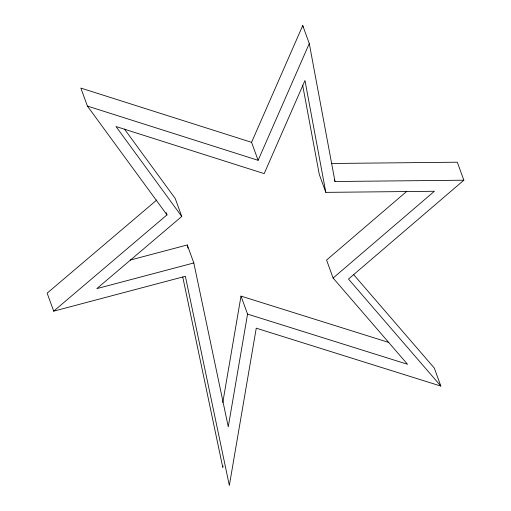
<?xml version="1.0" encoding="UTF-8"?>
<svg xmlns="http://www.w3.org/2000/svg" width="511" height="511" viewBox="0 0 511 511"><rect width="100%" height="100%" fill="white"/><g stroke="black" fill="none" stroke-linecap="round" stroke-linejoin="round"><path stroke-width="0.77" d="M222.79 402.553L241.007 296.105L388.788 342.453M241.007 296.105L247.554 314.099L228.264 426.813L193.816 262.954L187.269 244.967L130.305 260.042M223.064 465.885L222.79 467.456L182.759 277.032M251.572 142.326L80.853 88.077L87.4 106.071L258.119 160.32L251.572 142.326L302.736 25.55L309.283 43.544L334.999 181.507L463.854 180.204L457.307 162.211L331.633 163.482M258.119 160.32L309.283 43.544M406.75 191.357L326.574 260.054L333.121 278.048L407.529 364.273L247.554 314.099M333.121 278.048L434.395 191.267L325.82 192.366L319.273 174.372L302.653 85.196M463.854 180.204L348.496 279.051L440.859 386.086L256.254 328.183L229.343 485.45L185.372 276.298L53.693 311.148L47.146 293.154L156.8 199.986M53.693 311.148L166.988 214.888L166.164 212.64M124.473 129.091L175.216 198.472L181.763 216.466L96.828 288.626L193.816 262.954M353.363 274.286L434.312 368.092L440.859 386.086M181.763 216.466L115.991 126.524L264.174 173.619L304.971 80.502L325.82 192.366M87.4 106.071L166.988 214.888M334.456 180.006L334.999 181.507M187.269 244.967L187.927 248.084M302.736 25.55L303.029 27.115"/></g></svg>
